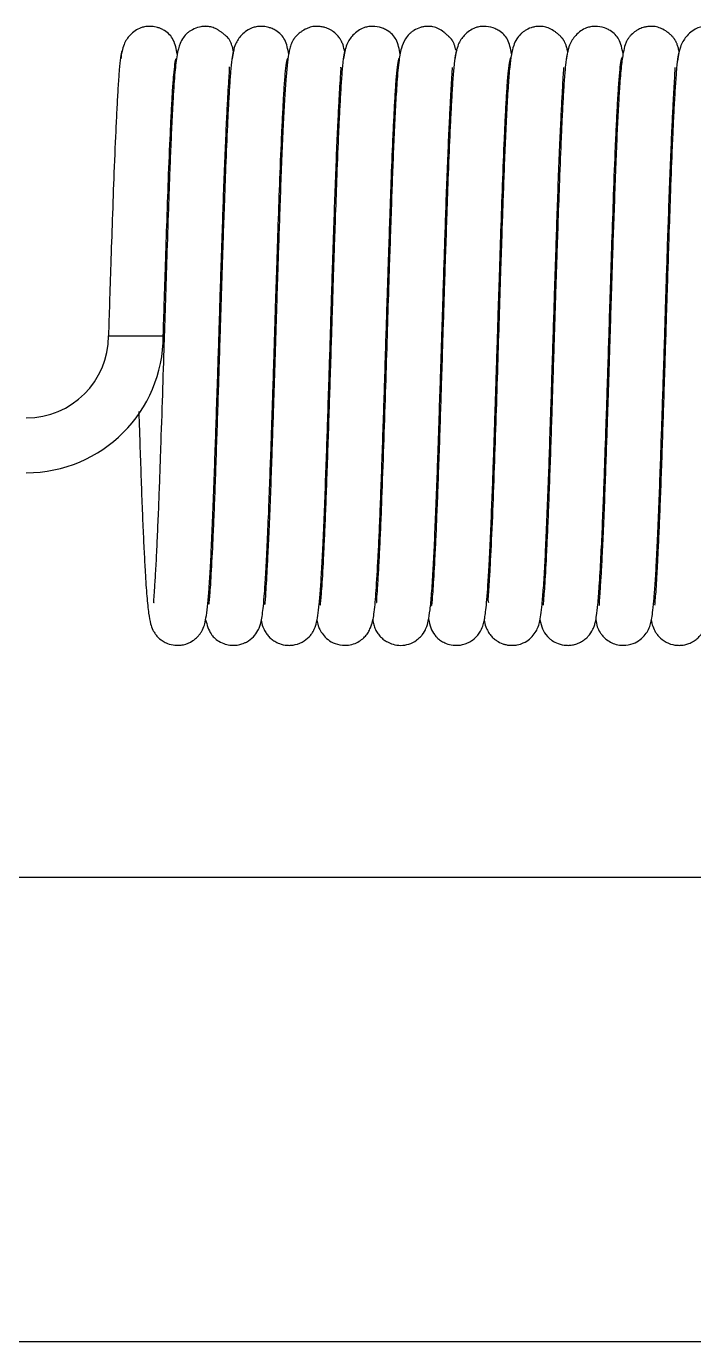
# Model space of a CAD drawing. Header units: millimetres. Extents: x 15 to 1184, y 5 to 836.
# Drawn here: x 527.54 to 538.49, y 604.22 to 625.81 of the extents above; entities that cross this region are included whole.
import ezdxf

# ---------------------------------------------------------------- set-up
doc = ezdxf.new("R2010")
doc.units = ezdxf.units.MM

msp = doc.modelspace()

# ---------------------------------------------------------------- linework, layer by layer
at = {"color": 7, "linetype": 'Continuous', "lineweight": 25}
for p, q in [((528.889, 620.73), (529.788, 620.73)), ((575.058, 611.84), (524.258, 611.84)), ((524.258, 604.22), (575.058, 604.22))]:
    msp.add_line(p, q, dxfattribs=at)
for radius in [2.248, 1.349]:
    msp.add_arc((527.54, 620.73), radius, 270, 0, dxfattribs=at)
for points, knots in [([(530.017, 625.352), (530.001, 625.435), (529.971, 625.599), (529.858, 625.711), (529.761, 625.768), (529.68, 625.797), (529.609, 625.81), (529.529, 625.809), (529.47, 625.8), (529.373, 625.772), (529.253, 625.691), (529.125, 625.512), (529.102, 625.36), (529.09, 625.277)], [0, 0, 0, 0, 0.1852973, 0.3640779, 0.4120903, 0.4397236, 0.4823325, 0.5164209, 0.544054, 0.5907231, 0.7479686, 0.861988, 1, 1, 1, 1]), ([(530.94, 625.395), (530.936, 625.416), (530.928, 625.462), (530.901, 625.538), (530.864, 625.606), (530.827, 625.646), (530.81, 625.659), (530.777, 625.686), (530.757, 625.702), (530.741, 625.714), (530.723, 625.727), (530.697, 625.744), (530.642, 625.776), (530.603, 625.792), (530.552, 625.804), (530.521, 625.808), (530.497, 625.809), (530.48, 625.81), (530.44, 625.809), (530.369, 625.799), (530.285, 625.768), (530.219, 625.727), (530.162, 625.682), (530.107, 625.616), (530.049, 625.503), (530.007, 625.33), (529.975, 625.05), (529.951, 624.682), (529.928, 624.239), (529.908, 623.802), (529.89, 623.359), (529.871, 622.811), (529.849, 622.161), (529.825, 621.423), (529.81, 620.952), (529.803, 620.729)], [0, 0, 0, 0, 0.024091, 0.055065, 0.090318, 0.107162, 0.123838, 0.129529, 0.131871, 0.134052, 0.136254, 0.13865, 0.144511, 0.161406, 0.168636, 0.173844, 0.175829, 0.177542, 0.179259, 0.188928, 0.203251, 0.209177, 0.216728, 0.239413, 0.272689, 0.332862, 0.410868, 0.50524, 0.576083, 0.641669, 0.70148, 0.755332, 0.847556, 0.927869, 1, 1, 1, 1]), ([(531.848, 625.349), (531.832, 625.435), (531.802, 625.598), (531.686, 625.712), (531.589, 625.768), (531.509, 625.797), (531.438, 625.81), (531.358, 625.809), (531.299, 625.8), (531.202, 625.772), (531.082, 625.692), (530.954, 625.513), (530.931, 625.362), (530.919, 625.279)], [0, 0, 0, 0, 0.188948, 0.361091, 0.408114, 0.435953, 0.479056, 0.513586, 0.54147, 0.588414, 0.746456, 0.861117, 1, 1, 1, 1]), ([(532.767, 625.386), (532.758, 625.428), (532.745, 625.493), (532.718, 625.557), (532.7, 625.59), (532.685, 625.613), (532.671, 625.633), (532.633, 625.678), (532.578, 625.724), (532.512, 625.764), (532.449, 625.79), (532.38, 625.806), (532.318, 625.81), (532.277, 625.809), (532.221, 625.802), (532.163, 625.784), (532.095, 625.75), (532.04, 625.711), (532.011, 625.688), (531.991, 625.67), (531.979, 625.658), (531.968, 625.647), (531.957, 625.636), (531.949, 625.627), (531.939, 625.613), (531.931, 625.604), (531.925, 625.594), (531.915, 625.579), (531.901, 625.554), (531.887, 625.522), (531.869, 625.47), (531.839, 625.341), (531.808, 625.082), (531.78, 624.673), (531.759, 624.286), (531.737, 623.821), (531.717, 623.301), (531.698, 622.759), (531.68, 622.242), (531.665, 621.771), (531.65, 621.328), (531.638, 620.92), (531.625, 620.494), (531.611, 620.071), (531.596, 619.606), (531.58, 619.12), (531.562, 618.592), (531.543, 618.048), (531.522, 617.538), (531.501, 617.111), (531.484, 616.786), (531.47, 616.554), (531.461, 616.408), (531.453, 616.326), (531.457, 616.323), (531.459, 616.322)], [0, 0, 0, 0, 0.028611, 0.04444, 0.054046, 0.055504, 0.05661, 0.061924, 0.06915, 0.072729, 0.078428, 0.082657, 0.087293, 0.090306, 0.094429, 0.106184, 0.11694, 0.120767, 0.123664, 0.12484, 0.125898, 0.126918, 0.127989, 0.130002, 0.130782, 0.131512, 0.1323, 0.133231, 0.135708, 0.142087, 0.151458, 0.172131, 0.244278, 0.28239, 0.322424, 0.364376, 0.407604, 0.447501, 0.483226, 0.514556, 0.541308, 0.569771, 0.593061, 0.623316, 0.651437, 0.68411, 0.721096, 0.762282, 0.806597, 0.848381, 0.886852, 0.922226, 0.954878, 0.984567, 1, 1, 1, 1]), ([(533.678, 625.35), (533.661, 625.436), (533.63, 625.599), (533.517, 625.712), (533.396, 625.78), (533.286, 625.811), (533.187, 625.809), (533.128, 625.8), (533.03, 625.772), (532.91, 625.691), (532.783, 625.511), (532.76, 625.359), (532.747, 625.275)], [0, 0, 0, 0, 0.187293, 0.35192, 0.397655, 0.468459, 0.503124, 0.531395, 0.579297, 0.740956, 0.858177, 1, 1, 1, 1]), ([(534.591, 625.419), (534.584, 625.448), (534.577, 625.483), (534.557, 625.531), (534.549, 625.548), (534.542, 625.562), (534.537, 625.57), (534.534, 625.576), (534.531, 625.58), (534.528, 625.584), (534.524, 625.59), (534.518, 625.598), (534.51, 625.607), (534.504, 625.613), (534.497, 625.62), (534.489, 625.627), (534.482, 625.634), (534.476, 625.64), (534.47, 625.646), (534.461, 625.654), (534.448, 625.666), (534.424, 625.688), (534.369, 625.732), (534.298, 625.775), (534.239, 625.799), (534.18, 625.808), (534.15, 625.81), (534.112, 625.809), (534.062, 625.804), (533.987, 625.786), (533.926, 625.758), (533.881, 625.73), (533.853, 625.709), (533.802, 625.664), (533.739, 625.578), (533.685, 625.435), (533.647, 625.203), (533.62, 624.874), (533.596, 624.458), (533.574, 624), (533.554, 623.522), (533.535, 623.005), (533.517, 622.467), (533.498, 621.923), (533.479, 621.321), (533.457, 620.613), (533.431, 619.769), (533.401, 618.89), (533.376, 618.179), (533.355, 617.641), (533.337, 617.255), (533.32, 616.913), (533.303, 616.629), (533.29, 616.444), (533.282, 616.356), (533.29, 616.353), (533.293, 616.352)], [0, 0, 0, 0, 0.0228914, 0.0272003, 0.030204, 0.0312535, 0.0320515, 0.0323867, 0.0327036, 0.0330256, 0.0333767, 0.0342286, 0.0360221, 0.0385275, 0.0401745, 0.0415154, 0.0421074, 0.0426726, 0.0432339, 0.0438155, 0.0451169, 0.0467088, 0.0509974, 0.0646177, 0.0809117, 0.0864858, 0.090317, 0.0916804, 0.0962916, 0.09988, 0.1079848, 0.1097727, 0.1118685, 0.1171553, 0.1326318, 0.1639043, 0.2073443, 0.2625734, 0.3095874, 0.3538935, 0.3943619, 0.4307169, 0.4734721, 0.5099239, 0.5422938, 0.5932192, 0.6480918, 0.7075664, 0.7721291, 0.8068534, 0.8431068, 0.8806083, 0.9189473, 0.9542841, 0.9846624, 1, 1, 1, 1]), ([(535.505, 625.36), (535.488, 625.444), (535.458, 625.601), (535.345, 625.713), (535.224, 625.781), (535.115, 625.811), (535.015, 625.809), (534.956, 625.8), (534.859, 625.771), (534.739, 625.69), (534.611, 625.507), (534.587, 625.352), (534.574, 625.267)], [0, 0, 0, 0, 0.177986, 0.335701, 0.380221, 0.450954, 0.485691, 0.514549, 0.564045, 0.731799, 0.853307, 1, 1, 1, 1]), ([(536.425, 625.385), (536.423, 625.4), (536.417, 625.439), (536.405, 625.48), (536.391, 625.521), (536.377, 625.551), (536.368, 625.568), (536.361, 625.58), (536.357, 625.586), (536.354, 625.591), (536.351, 625.595), (536.347, 625.601), (536.341, 625.608), (536.335, 625.616), (536.327, 625.625), (536.32, 625.632), (536.305, 625.646), (536.293, 625.658), (536.28, 625.67), (536.258, 625.689), (536.228, 625.714), (536.169, 625.755), (536.106, 625.787), (536.044, 625.804), (535.991, 625.809), (535.947, 625.81), (535.885, 625.804), (535.809, 625.784), (535.736, 625.749), (535.682, 625.709), (535.629, 625.662), (535.577, 625.59), (535.531, 625.485), (535.497, 625.34), (535.47, 625.134), (535.447, 624.843), (535.426, 624.462), (535.403, 624.002), (535.383, 623.519), (535.365, 623.04), (535.349, 622.582), (535.335, 622.157), (535.318, 621.647), (535.298, 621.012), (535.274, 620.22), (535.247, 619.385), (535.218, 618.536), (535.188, 617.717), (535.16, 617.126), (535.139, 616.739), (535.123, 616.513), (535.112, 616.382), (535.119, 616.363), (535.123, 616.354)], [0, 0, 0, 0, 0.009197, 0.024143, 0.034405, 0.037826, 0.040183, 0.041027, 0.041389, 0.041729, 0.04206, 0.042402, 0.043173, 0.044137, 0.045343, 0.047979, 0.049072, 0.050133, 0.051284, 0.052623, 0.056081, 0.060773, 0.07413, 0.086682, 0.09081, 0.093659, 0.098796, 0.102763, 0.11043, 0.114314, 0.119596, 0.134928, 0.157005, 0.185923, 0.221602, 0.263804, 0.310904, 0.355563, 0.396365, 0.433027, 0.465977, 0.49542, 0.521177, 0.569039, 0.62003, 0.675151, 0.734455, 0.798354, 0.867584, 0.903695, 0.939532, 0.971902, 1, 1, 1, 1]), ([(537.334, 625.359), (537.318, 625.444), (537.287, 625.601), (537.173, 625.713), (537.051, 625.781), (536.943, 625.811), (536.843, 625.809), (536.785, 625.8), (536.687, 625.771), (536.567, 625.687), (536.438, 625.501), (536.414, 625.342), (536.401, 625.255)], [0, 0, 0, 0, 0.174183, 0.32443, 0.367371, 0.436887, 0.471126, 0.5003, 0.551109, 0.72418, 0.849339, 1, 1, 1, 1]), ([(538.252, 625.403), (538.248, 625.424), (538.239, 625.463), (538.223, 625.512), (538.207, 625.55), (538.191, 625.579), (538.182, 625.594), (538.175, 625.604), (538.168, 625.613), (538.157, 625.627), (538.149, 625.636), (538.138, 625.647), (538.127, 625.658), (538.115, 625.67), (538.095, 625.688), (538.067, 625.711), (538.011, 625.75), (537.944, 625.784), (537.885, 625.802), (537.829, 625.809), (537.788, 625.81), (537.726, 625.806), (537.657, 625.79), (537.594, 625.764), (537.528, 625.724), (537.478, 625.682), (537.445, 625.644), (537.429, 625.624), (537.422, 625.613), (537.406, 625.59), (537.388, 625.557), (537.361, 625.489), (537.333, 625.37), (537.303, 625.155), (537.278, 624.857), (537.257, 624.501), (537.236, 624.102), (537.216, 623.623), (537.196, 623.086), (537.176, 622.527), (537.158, 621.993), (537.143, 621.51), (537.128, 621.057), (537.116, 620.645), (537.102, 620.22), (537.089, 619.804), (537.074, 619.351), (537.058, 618.881), (537.041, 618.373), (537.021, 617.852), (537, 617.369), (536.981, 616.974), (536.964, 616.684), (536.951, 616.486), (536.942, 616.366), (536.938, 616.315), (536.94, 616.306), (536.94, 616.303)], [0, 0, 0, 0, 0.01632, 0.028532, 0.036469, 0.038949, 0.039881, 0.04067, 0.041401, 0.042182, 0.044198, 0.04527, 0.046291, 0.047351, 0.048528, 0.051429, 0.055261, 0.066032, 0.077803, 0.081932, 0.084948, 0.089591, 0.093826, 0.099532, 0.103116, 0.110352, 0.113915, 0.115678, 0.116785, 0.118245, 0.127865, 0.143715, 0.174573, 0.215214, 0.260094, 0.296237, 0.334976, 0.376065, 0.418973, 0.459408, 0.495654, 0.527387, 0.55446, 0.5833, 0.606652, 0.636566, 0.664373, 0.696645, 0.73311, 0.774099, 0.818431, 0.859705, 0.896987, 0.930845, 0.961265, 0.988066, 1, 1, 1, 1]), ([(539.164, 625.359), (539.147, 625.444), (539.116, 625.601), (539.001, 625.714), (538.88, 625.781), (538.772, 625.811), (538.684, 625.81), (538.617, 625.802), (538.524, 625.774), (538.394, 625.685), (538.266, 625.494), (538.241, 625.33), (538.228, 625.24)], [0, 0, 0, 0, 0.16961, 0.314341, 0.355929, 0.423867, 0.45742, 0.46956, 0.538862, 0.716988, 0.845613, 1, 1, 1, 1]), ([(529.124, 625.412), (529.119, 625.413), (529.107, 625.415), (529.087, 625.306), (529.066, 625.114), (529.047, 624.851), (529.029, 624.537), (529.006, 624.082), (528.979, 623.459), (528.952, 622.677), (528.927, 621.945), (528.906, 621.301), (528.894, 620.906), (528.889, 620.73)], [0, 0, 0, 0, 0.063383, 0.15481, 0.242275, 0.324994, 0.403207, 0.478024, 0.615266, 0.735032, 0.839715, 0.928241, 1, 1, 1, 1]), ([(529.788, 620.73), (529.793, 620.906), (529.805, 621.3), (529.826, 621.941), (529.851, 622.666), (529.877, 623.434), (529.903, 624.041), (529.925, 624.48), (529.942, 624.779), (529.961, 625.026), (529.98, 625.2), (529.996, 625.289), (530.004, 625.284), (530.006, 625.283)], [0, 0, 0, 0, 0.075163, 0.167757, 0.277009, 0.401634, 0.543916, 0.621236, 0.701872, 0.786934, 0.876632, 0.970121, 1, 1, 1, 1]), ([(530.481, 616.068), (530.506, 615.984), (530.537, 615.881), (530.601, 615.797), (530.672, 615.73), (530.772, 615.676), (530.898, 615.645), (531.014, 615.65), (531.109, 615.681), (531.187, 615.719), (531.268, 615.783), (531.342, 615.886), (531.375, 615.966), (531.385, 616), (531.4, 616.06), (531.415, 616.149), (531.432, 616.299), (531.451, 616.509), (531.47, 616.814), (531.492, 617.227), (531.514, 617.726), (531.535, 618.26), (531.553, 618.774), (531.569, 619.249), (531.583, 619.674), (531.595, 620.038), (531.606, 620.384), (531.618, 620.775), (531.633, 621.273), (531.653, 621.887), (531.677, 622.594), (531.703, 623.357), (531.729, 623.968), (531.751, 624.418), (531.768, 624.728), (531.786, 624.988), (531.806, 625.18), (531.824, 625.29), (531.836, 625.289), (531.84, 625.288)], [0, 0, 0, 0, 0.03754, 0.046309, 0.054763, 0.062988, 0.070048, 0.081272, 0.086245, 0.089838, 0.102206, 0.113158, 0.121996, 0.129645, 0.141148, 0.167266, 0.193534, 0.225214, 0.262083, 0.304746, 0.349865, 0.390408, 0.426302, 0.458081, 0.485518, 0.508495, 0.527417, 0.550666, 0.581641, 0.620621, 0.667333, 0.721171, 0.783084, 0.816962, 0.852423, 0.889785, 0.929345, 0.97074, 1, 1, 1, 1]), ([(530.952, 625.411), (530.946, 625.409), (530.933, 625.403), (530.913, 625.279), (530.892, 625.079), (530.874, 624.818), (530.856, 624.518), (530.835, 624.1), (530.812, 623.558), (530.789, 622.918), (530.77, 622.372), (530.756, 621.949), (530.745, 621.594), (530.733, 621.227), (530.718, 620.762), (530.703, 620.247), (530.685, 619.706), (530.667, 619.17), (530.649, 618.637), (530.632, 618.142), (530.614, 617.705), (530.592, 617.213), (530.572, 616.826), (530.554, 616.55), (530.542, 616.403), (530.533, 616.33), (530.539, 616.328), (530.541, 616.328)], [0, 0, 0, 0, 0.041332, 0.090181, 0.136185, 0.178969, 0.218788, 0.256103, 0.322207, 0.376412, 0.419677, 0.451905, 0.472932, 0.499126, 0.533048, 0.574791, 0.611603, 0.652968, 0.696605, 0.738381, 0.778863, 0.817843, 0.890166, 0.923716, 0.955525, 0.984045, 1, 1, 1, 1]), ([(532.309, 616.063), (532.314, 616.035), (532.322, 615.993), (532.352, 615.914), (532.403, 615.826), (532.485, 615.741), (532.604, 615.67), (532.755, 615.642), (532.884, 615.66), (532.985, 615.701), (533.065, 615.757), (533.131, 615.828), (533.165, 615.884), (533.223, 616.013), (533.255, 616.213), (533.283, 616.535), (533.309, 616.986), (533.332, 617.458), (533.35, 617.882), (533.368, 618.365), (533.386, 618.896), (533.405, 619.443), (533.423, 620.012), (533.44, 620.558), (533.455, 621.054), (533.467, 621.435), (533.479, 621.79), (533.493, 622.203), (533.511, 622.746), (533.534, 623.391), (533.556, 623.942), (533.577, 624.37), (533.594, 624.679), (533.612, 624.948), (533.632, 625.154), (533.65, 625.281), (533.662, 625.289), (533.667, 625.292)], [0, 0, 0, 0, 0.0225018, 0.0339266, 0.0448642, 0.0554405, 0.0658644, 0.0770956, 0.0850953, 0.0925101, 0.1002066, 0.1077732, 0.1193508, 0.1325619, 0.1762588, 0.2317315, 0.2936601, 0.3272135, 0.362259, 0.3985336, 0.4362471, 0.4737819, 0.5073766, 0.5456273, 0.5765829, 0.6006687, 0.617827, 0.6446013, 0.6813544, 0.7277203, 0.7845162, 0.8167282, 0.8511736, 0.8879542, 0.9275524, 0.9696445, 1, 1, 1, 1]), ([(532.78, 625.412), (532.773, 625.405), (532.759, 625.39), (532.737, 625.243), (532.716, 625.022), (532.698, 624.741), (532.68, 624.422), (532.659, 623.983), (532.636, 623.421), (532.613, 622.767), (532.594, 622.218), (532.58, 621.801), (532.569, 621.445), (532.557, 621.065), (532.541, 620.572), (532.524, 620.03), (532.506, 619.465), (532.488, 618.92), (532.469, 618.391), (532.451, 617.911), (532.434, 617.493), (532.412, 617.033), (532.393, 616.687), (532.374, 616.447), (532.366, 616.345), (532.359, 616.306), (532.366, 616.314), (532.366, 616.314)], [0, 0, 0, 0, 0.049178, 0.098845, 0.14547, 0.188691, 0.229082, 0.266799, 0.333189, 0.38729, 0.43016, 0.461455, 0.481518, 0.509232, 0.544915, 0.589019, 0.627759, 0.671077, 0.714911, 0.757081, 0.797852, 0.836896, 0.908916, 0.942521, 0.97318, 0.999559, 1, 1, 1, 1]), ([(534.142, 616.078), (534.151, 616.03), (534.171, 615.936), (534.224, 615.844), (534.258, 615.8), (534.292, 615.764), (534.351, 615.718), (534.439, 615.673), (534.528, 615.652), (534.61, 615.648), (534.685, 615.656), (534.748, 615.674), (534.799, 615.697), (534.835, 615.717), (534.9, 615.762), (534.96, 615.823), (535.02, 615.93), (535.04, 615.992), (535.052, 616.035), (535.065, 616.102), (535.079, 616.203), (535.096, 616.356), (535.113, 616.579), (535.132, 616.895), (535.153, 617.305), (535.174, 617.783), (535.193, 618.275), (535.21, 618.745), (535.225, 619.18), (535.237, 619.569), (535.248, 619.91), (535.259, 620.249), (535.272, 620.644), (535.287, 621.151), (535.307, 621.771), (535.331, 622.483), (535.357, 623.252), (535.382, 623.872), (535.404, 624.333), (535.421, 624.654), (535.439, 624.929), (535.459, 625.141), (535.477, 625.274), (535.489, 625.289), (535.494, 625.296)], [0, 0, 0, 0, 0.024842, 0.048794, 0.054247, 0.059551, 0.065183, 0.070924, 0.079104, 0.084004, 0.088241, 0.093364, 0.096136, 0.09876, 0.101263, 0.113381, 0.130335, 0.137828, 0.149007, 0.165391, 0.186962, 0.21364, 0.245241, 0.281688, 0.323485, 0.364787, 0.401791, 0.434635, 0.463784, 0.489055, 0.510344, 0.528819, 0.552922, 0.584286, 0.623352, 0.66991, 0.723301, 0.784328, 0.817724, 0.852707, 0.889315, 0.928088, 0.968733, 1, 1, 1, 1]), ([(534.607, 625.412), (534.599, 625.4), (534.584, 625.376), (534.563, 625.214), (534.542, 624.984), (534.524, 624.697), (534.506, 624.372), (534.485, 623.926), (534.462, 623.359), (534.439, 622.7), (534.42, 622.146), (534.406, 621.722), (534.395, 621.365), (534.383, 620.991), (534.368, 620.509), (534.352, 619.98), (534.334, 619.427), (534.316, 618.892), (534.297, 618.369), (534.279, 617.893), (534.262, 617.479), (534.24, 617.023), (534.221, 616.68), (534.203, 616.447), (534.194, 616.342), (534.188, 616.299), (534.193, 616.305), (534.194, 616.306)], [0, 0, 0, 0, 0.051817, 0.101113, 0.147357, 0.190252, 0.230475, 0.268032, 0.33417, 0.388281, 0.431385, 0.463073, 0.48347, 0.510471, 0.545326, 0.58853, 0.626476, 0.668931, 0.712598, 0.754669, 0.795351, 0.834316, 0.90624, 0.93984, 0.97056, 0.995985, 1, 1, 1, 1]), ([(535.969, 616.069), (535.981, 616.018), (536.005, 615.923), (536.059, 615.827), (536.125, 615.762), (536.175, 615.722), (536.273, 615.669), (536.365, 615.651), (536.432, 615.649), (536.48, 615.652), (536.542, 615.663), (536.602, 615.685), (536.65, 615.71), (536.682, 615.73), (536.728, 615.765), (536.778, 615.812), (536.836, 615.899), (536.868, 615.986), (536.883, 616.045), (536.902, 616.148), (536.922, 616.326), (536.946, 616.628), (536.97, 617.049), (536.993, 617.545), (537.013, 618.036), (537.03, 618.515), (537.046, 618.963), (537.06, 619.37), (537.071, 619.726), (537.082, 620.068), (537.095, 620.456), (537.11, 620.952), (537.129, 621.571), (537.153, 622.295), (537.18, 623.088), (537.205, 623.737), (537.227, 624.226), (537.245, 624.571), (537.264, 624.87), (537.284, 625.105), (537.305, 625.269), (537.319, 625.296), (537.326, 625.309)], [0, 0, 0, 0, 0.027501, 0.050986, 0.056989, 0.061479, 0.06903, 0.07806, 0.080159, 0.082204, 0.086955, 0.092228, 0.094646, 0.096986, 0.099335, 0.1071, 0.126291, 0.136806, 0.151413, 0.175441, 0.208802, 0.251133, 0.302486, 0.344979, 0.383636, 0.417909, 0.448335, 0.474931, 0.497552, 0.516427, 0.539421, 0.56992, 0.608357, 0.654755, 0.708462, 0.769824, 0.803624, 0.83917, 0.876295, 0.915638, 0.957023, 1, 1, 1, 1]), ([(536.432, 625.408), (536.425, 625.391), (536.41, 625.358), (536.389, 625.189), (536.369, 624.955), (536.351, 624.667), (536.334, 624.342), (536.313, 623.898), (536.29, 623.332), (536.267, 622.672), (536.248, 622.111), (536.234, 621.676), (536.222, 621.317), (536.211, 620.954), (536.197, 620.5), (536.181, 620), (536.164, 619.477), (536.147, 618.96), (536.129, 618.446), (536.111, 617.969), (536.094, 617.55), (536.072, 617.086), (536.053, 616.731), (536.036, 616.489), (536.026, 616.367), (536.018, 616.307), (536.022, 616.307), (536.024, 616.307)], [0, 0, 0, 0, 0.051035, 0.099581, 0.145143, 0.187491, 0.227331, 0.26459, 0.33043, 0.384713, 0.428434, 0.461162, 0.482763, 0.508176, 0.541163, 0.582189, 0.618287, 0.658753, 0.701931, 0.743761, 0.78431, 0.823253, 0.895322, 0.928985, 0.960866, 0.987874, 1, 1, 1, 1]), ([(537.797, 616.063), (537.801, 616.045), (537.81, 615.991), (537.827, 615.939), (537.865, 615.867), (537.908, 615.804), (538.016, 615.706), (538.123, 615.664), (538.216, 615.649), (538.305, 615.649), (538.401, 615.669), (538.49, 615.713), (538.551, 615.758), (538.601, 615.808), (538.647, 615.872), (538.681, 615.942), (538.71, 616.036), (538.734, 616.176), (538.76, 616.43), (538.785, 616.798), (538.808, 617.241), (538.826, 617.644), (538.845, 618.107), (538.863, 618.621), (538.881, 619.153), (538.9, 619.713), (538.917, 620.256), (538.932, 620.752), (538.944, 621.135), (538.956, 621.492), (538.969, 621.912), (538.988, 622.47), (539.011, 623.139), (539.033, 623.72), (539.054, 624.182), (539.072, 624.521), (539.089, 624.824), (539.109, 625.072), (539.13, 625.253), (539.144, 625.29), (539.152, 625.309)], [0, 0, 0, 0, 0.012029, 0.034804, 0.042628, 0.048349, 0.057926, 0.070105, 0.07565, 0.080238, 0.088821, 0.094553, 0.099753, 0.105837, 0.112968, 0.123735, 0.145865, 0.177085, 0.215567, 0.277839, 0.31144, 0.346637, 0.383189, 0.420904, 0.458371, 0.492038, 0.530524, 0.561562, 0.585549, 0.602687, 0.629494, 0.666426, 0.713027, 0.769741, 0.802076, 0.836789, 0.873642, 0.913216, 0.955488, 1, 1, 1, 1]), ([(538.257, 625.401), (538.25, 625.379), (538.235, 625.334), (538.213, 625.142), (538.193, 624.884), (538.174, 624.571), (538.157, 624.224), (538.135, 623.754), (538.113, 623.164), (538.089, 622.488), (538.071, 621.926), (538.057, 621.502), (538.045, 621.144), (538.034, 620.763), (538.018, 620.27), (538.001, 619.732), (537.983, 619.176), (537.965, 618.646), (537.947, 618.137), (537.928, 617.681), (537.911, 617.291), (537.895, 616.97), (537.881, 616.716), (537.869, 616.523), (537.858, 616.391), (537.85, 616.317), (537.854, 616.312), (537.855, 616.311)], [0, 0, 0, 0, 0.052838, 0.102921, 0.149728, 0.19324, 0.234165, 0.272243, 0.33895, 0.393677, 0.437061, 0.468628, 0.488816, 0.516622, 0.552653, 0.597357, 0.636467, 0.680022, 0.724141, 0.766897, 0.808041, 0.847251, 0.884313, 0.919713, 0.953535, 0.983107, 1, 1, 1, 1]), ([(529.385, 619.49), (529.39, 619.359), (529.4, 619.038), (529.417, 618.551), (529.435, 618.043), (529.454, 617.585), (529.472, 617.187), (529.493, 616.799), (529.517, 616.448), (529.545, 616.177), (529.572, 616.017), (529.606, 615.922), (529.637, 615.862), (529.691, 615.79), (529.762, 615.727), (529.869, 615.672), (529.962, 615.65), (530.056, 615.649), (530.148, 615.663), (530.235, 615.696), (530.326, 615.765), (530.369, 615.808), (530.393, 615.838), (530.415, 615.871), (530.45, 615.937), (530.472, 616.011), (530.506, 616.184), (530.535, 616.485), (530.561, 616.91), (530.582, 617.322), (530.604, 617.815), (530.624, 618.359), (530.643, 618.912), (530.662, 619.474), (530.68, 620.019), (530.696, 620.513), (530.709, 620.943), (530.723, 621.391), (530.74, 621.932), (530.76, 622.507), (530.779, 623.08), (530.799, 623.606), (530.82, 624.084), (530.839, 624.474), (530.855, 624.768), (530.867, 624.953), (530.874, 625.061), (530.878, 625.123), (530.877, 625.136), (530.876, 625.143)], [0, 0, 0, 0, 0.019868, 0.048661, 0.077837, 0.10614, 0.133383, 0.159389, 0.196023, 0.230539, 0.259296, 0.278346, 0.285731, 0.290046, 0.297715, 0.30196, 0.308474, 0.312095, 0.317045, 0.328613, 0.332674, 0.335589, 0.337083, 0.338936, 0.344082, 0.361088, 0.384518, 0.436765, 0.465456, 0.496307, 0.529145, 0.562235, 0.592064, 0.618724, 0.648957, 0.672957, 0.691064, 0.711631, 0.738494, 0.771503, 0.800038, 0.831985, 0.864505, 0.895308, 0.92414, 0.951424, 0.968769, 0.985361, 1, 1, 1, 1]), ([(531.396, 616.051), (531.397, 616.047), (531.404, 616.001), (531.423, 615.949), (531.459, 615.872), (531.506, 615.808), (531.555, 615.758), (531.616, 615.713), (531.706, 615.669), (531.801, 615.649), (531.89, 615.649), (531.983, 615.664), (532.09, 615.706), (532.199, 615.804), (532.249, 615.877), (532.278, 615.938), (532.304, 616.019), (532.325, 616.132), (532.349, 616.325), (532.369, 616.573), (532.39, 616.897), (532.411, 617.305), (532.432, 617.796), (532.452, 618.336), (532.471, 618.882), (532.49, 619.436), (532.507, 619.97), (532.523, 620.456), (532.536, 620.885), (532.55, 621.341), (532.568, 621.898), (532.588, 622.488), (532.608, 623.073), (532.628, 623.606), (532.649, 624.086), (532.668, 624.477), (532.684, 624.773), (532.696, 624.96), (532.702, 625.067), (532.707, 625.125), (532.704, 625.133), (532.703, 625.137)], [0, 0, 0, 0, 0.002694, 0.0292, 0.040378, 0.047781, 0.054097, 0.059495, 0.065445, 0.074356, 0.079119, 0.084875, 0.097519, 0.107461, 0.113401, 0.125431, 0.142335, 0.175477, 0.208556, 0.244186, 0.282352, 0.323691, 0.367989, 0.412162, 0.451719, 0.487008, 0.526919, 0.558451, 0.582433, 0.610903, 0.647887, 0.693182, 0.732248, 0.775712, 0.819352, 0.860956, 0.900178, 0.937605, 0.961569, 0.984629, 1, 1, 1, 1]), ([(533.222, 616.072), (533.227, 616.044), (533.237, 615.992), (533.263, 615.921), (533.301, 615.852), (533.349, 615.792), (533.401, 615.744), (533.47, 615.699), (533.568, 615.659), (533.687, 615.643), (533.824, 615.665), (533.929, 615.718), (534, 615.778), (534.066, 615.852), (534.116, 615.954), (534.139, 616.051), (534.168, 616.232), (534.193, 616.499), (534.216, 616.846), (534.237, 617.266), (534.258, 617.738), (534.278, 618.26), (534.298, 618.835), (534.318, 619.418), (534.336, 619.978), (534.351, 620.435), (534.364, 620.851), (534.378, 621.306), (534.394, 621.805), (534.411, 622.331), (534.429, 622.855), (534.448, 623.39), (534.469, 623.889), (534.488, 624.313), (534.506, 624.647), (534.519, 624.893), (534.529, 625.032), (534.532, 625.1), (534.536, 625.134), (534.533, 625.135), (534.532, 625.136)], [0, 0, 0, 0, 0.018613, 0.033564, 0.04416, 0.052248, 0.058788, 0.06395, 0.070845, 0.079781, 0.088852, 0.099207, 0.104702, 0.11087, 0.127773, 0.158606, 0.195647, 0.237058, 0.282588, 0.322626, 0.365766, 0.408758, 0.447199, 0.492106, 0.52928, 0.5585, 0.58154, 0.610388, 0.647362, 0.680334, 0.717544, 0.758864, 0.801915, 0.843499, 0.883175, 0.921049, 0.957591, 0.975274, 0.992323, 1, 1, 1, 1]), ([(535.056, 616.061), (535.062, 616.027), (535.072, 615.97), (535.11, 615.886), (535.157, 615.816), (535.199, 615.772), (535.235, 615.742), (535.279, 615.711), (535.34, 615.68), (535.412, 615.659), (535.467, 615.65), (535.529, 615.649), (535.608, 615.657), (535.712, 615.691), (535.806, 615.753), (535.884, 615.839), (535.946, 615.955), (535.961, 616.024), (535.986, 616.149), (536.007, 616.33), (536.029, 616.592), (536.05, 616.947), (536.072, 617.387), (536.093, 617.888), (536.113, 618.425), (536.133, 618.992), (536.151, 619.556), (536.168, 620.082), (536.182, 620.524), (536.196, 620.962), (536.212, 621.479), (536.23, 622.044), (536.25, 622.624), (536.269, 623.181), (536.29, 623.715), (536.311, 624.182), (536.329, 624.557), (536.345, 624.839), (536.355, 625.027), (536.364, 625.121), (536.361, 625.132), (536.36, 625.134)], [0, 0, 0, 0, 0.021373, 0.035444, 0.04588, 0.053659, 0.056611, 0.059002, 0.066631, 0.070157, 0.074653, 0.078227, 0.083365, 0.09102, 0.101222, 0.112486, 0.124367, 0.149049, 0.176874, 0.207394, 0.24658, 0.289298, 0.331821, 0.377159, 0.419236, 0.456746, 0.499917, 0.534831, 0.561357, 0.586682, 0.620484, 0.662857, 0.700059, 0.741534, 0.786027, 0.829571, 0.871515, 0.911656, 0.950653, 0.988214, 1, 1, 1, 1]), ([(536.886, 616.067), (536.892, 616.03), (536.903, 615.961), (536.945, 615.877), (536.985, 615.818), (537.042, 615.757), (537.121, 615.701), (537.222, 615.66), (537.351, 615.642), (537.502, 615.67), (537.621, 615.741), (537.703, 615.826), (537.767, 615.936), (537.785, 616.005), (537.806, 616.097), (537.825, 616.235), (537.845, 616.43), (537.865, 616.706), (537.885, 617.066), (537.906, 617.514), (537.927, 618.025), (537.946, 618.554), (537.963, 619.054), (537.98, 619.547), (537.995, 620.007), (538.009, 620.445), (538.021, 620.836), (538.033, 621.244), (538.048, 621.692), (538.064, 622.2), (538.083, 622.751), (538.103, 623.308), (538.123, 623.819), (538.143, 624.248), (538.16, 624.583), (538.173, 624.83), (538.184, 625), (538.188, 625.094), (538.191, 625.132), (538.185, 625.129), (538.185, 625.129)], [0, 0, 0, 0, 0.020974, 0.038807, 0.046631, 0.054462, 0.062427, 0.0701, 0.078379, 0.090003, 0.10079, 0.111736, 0.123055, 0.143254, 0.166028, 0.191171, 0.224334, 0.260531, 0.300179, 0.343554, 0.388076, 0.427856, 0.463288, 0.494327, 0.528549, 0.554485, 0.580011, 0.604636, 0.63408, 0.668263, 0.706947, 0.749758, 0.792941, 0.83387, 0.872134, 0.907666, 0.941026, 0.971595, 0.995757, 1, 1, 1, 1]), ([(529.803, 620.729), (529.802, 620.689), (529.792, 620.366), (529.772, 619.733), (529.747, 619.004), (529.727, 618.421), (529.711, 617.979), (529.693, 617.555), (529.675, 617.161), (529.657, 616.82), (529.639, 616.554), (529.63, 616.404), (529.624, 616.344), (529.634, 616.349), (529.636, 616.35)], [0, 0, 0, 0, 0.019022, 0.152589, 0.299589, 0.378748, 0.461997, 0.5501, 0.642442, 0.73821, 0.833258, 0.916582, 0.986705, 1, 1, 1, 1])]:
    msp.add_open_spline(points, degree=3, knots=knots, dxfattribs=at)

doc.saveas('drawing.dxf')
